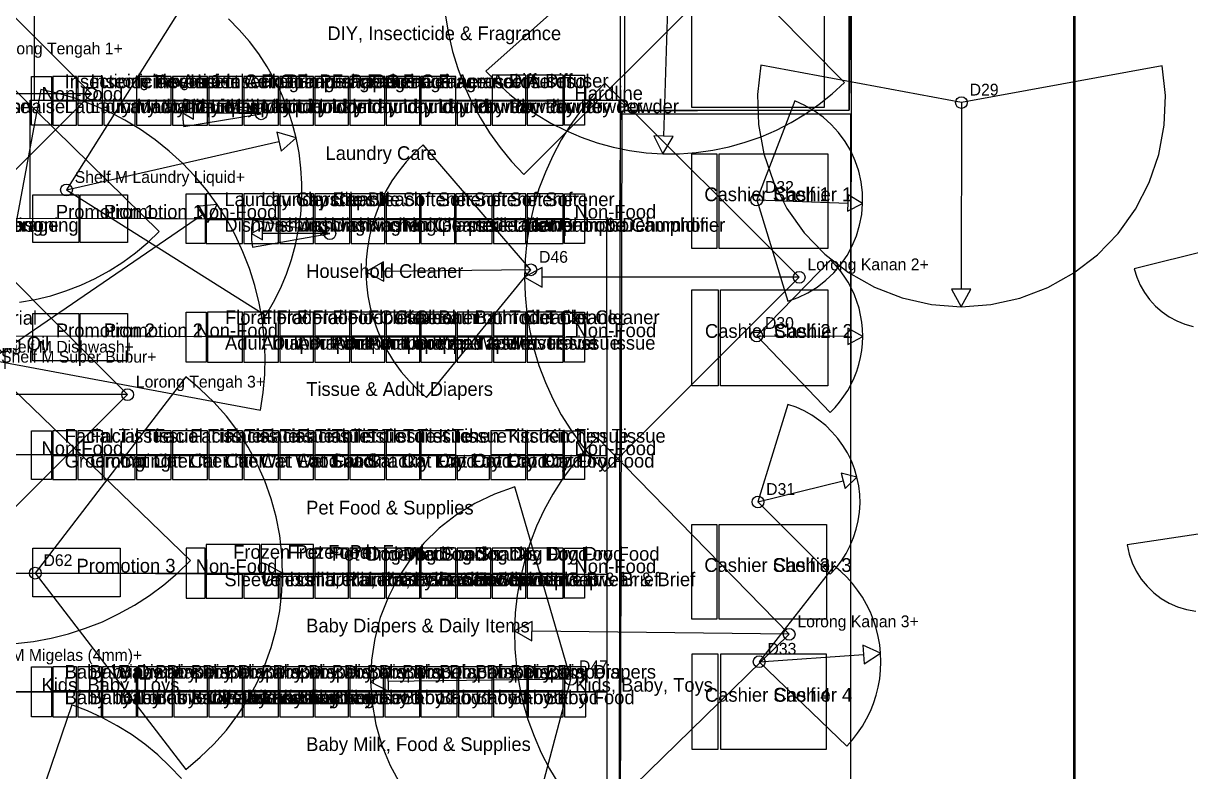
# Model space of a CAD drawing. Header units: metres. Extents: x 0 to 119, y 0 to 107.
# Drawn here: x 48 to 77.74, y 50.37 to 69.43 of the extents above; entities that cross this region are included whole.
import ezdxf

# ---------------------------------------------------------------- set-up
doc = ezdxf.new("R2010")
doc.units = ezdxf.units.M
for name, color, linetype, true_color in [('CAMERA_RANGE', 7, 'Continuous', 0x07c1ff), ('CAMERAS', 7, 'Continuous', 0x99d334), ('CAMERAS_PLANNED', 7, 'Continuous', 0xf8bd38), ('LABELS', 7, 'Continuous', 0xffffff), ('SHELVES', 7, 'Continuous', 0xb8a394), ('ZONES', 7, 'Continuous', 0xf8bd38)]:
    doc.layers.add(name, color=color, linetype=linetype, true_color=true_color)

msp = doc.modelspace()

# ---------------------------------------------------------------- linework, layer by layer
at = {"layer": 'CAMERA_RANGE', "color": 2}
for p, q in [((64.49, 72.409), (64.307, 66.561)), ((49.735, 67.639), (43.185, 67.639)), ((71.9, 67.416), (71.892, 62.666)), ((54.06, 67.13), (52.34, 67.151)), ((49.099, 65.19), (54.511, 66.42)), ((66.685, 64.936), (69.005, 64.855)), ((47.159, 60.865), (52.564, 64.566)), ((55.809, 64.077), (54.089, 64.077)), ((60.929, 63.155), (57.179, 63.109)), ((67.766, 62.964), (61.216, 62.964)), ((66.685, 61.469), (69.007, 61.461)), ((50.657, 59.975), (44.107, 59.975)), ((66.716, 57.24), (68.886, 57.781)), ((48.304, 55.427), (54.154, 55.427)), ((67.511, 53.869), (60.962, 53.949)), ((66.748, 53.17), (69.408, 53.356)), ((61.946, 52.724), (57.297, 52.668))]:
    msp.add_line(p, q, dxfattribs=at)
for points in [[(44.785, 62.689), (49.735, 67.639), (44.785, 72.588)], [(58.759, 69.619), (58.833, 69.167), (58.937, 68.721), (59.07, 68.282), (59.232, 67.854), (59.421, 67.436), (59.637, 67.032), (59.879, 66.643), (60.145, 66.271), (60.436, 65.917), (60.749, 65.583), (65.699, 70.532)], [(52.296, 70.267), (49.099, 65.19), (54.176, 61.993), (54.375, 62.332), (54.55, 62.683), (54.703, 63.045), (54.831, 63.416), (54.935, 63.794), (55.013, 64.179), (55.067, 64.568), (55.095, 64.96), (55.097, 65.352), (55.074, 65.744), (55.025, 66.134), (54.95, 66.519), (54.851, 66.899), (54.727, 67.272), (54.578, 67.635), (54.407, 67.988), (54.212, 68.329), (53.996, 68.657), (53.759, 68.97), (53.502, 69.267), (53.226, 69.546)], [(47.906, 62.327), (48.305, 62.398), (48.7, 62.494), (49.086, 62.616), (49.465, 62.763), (49.832, 62.934), (50.188, 63.129), (50.531, 63.347), (50.858, 63.586), (51.169, 63.847), (51.462, 64.127), (47.032, 68.465)], [(45.708, 55.025), (50.657, 59.975), (45.708, 64.925)], [(78.244, 63.66), (76.302, 63.18), (76.367, 62.969), (76.455, 62.766), (76.565, 62.574), (76.695, 62.395), (76.844, 62.232), (77.01, 62.087), (77.191, 61.96), (77.385, 61.854), (77.589, 61.771), (77.802, 61.71)], [(47.803, 53.635), (48.258, 53.688), (48.708, 53.77), (49.152, 53.882), (49.588, 54.023), (50.014, 54.191), (50.428, 54.388), (50.828, 54.611), (51.213, 54.859), (51.581, 55.133), (51.93, 55.429), (52.258, 55.748), (47.223, 60.611)], [(62.502, 48.98), (67.511, 53.869), (62.622, 58.879), (62.305, 58.549), (62.01, 58.198), (61.739, 57.829), (61.492, 57.443), (61.272, 57.042), (61.077, 56.627), (60.911, 56.2), (60.773, 55.763), (60.663, 55.319), (60.583, 54.868), (60.533, 54.412), (60.512, 53.955), (60.521, 53.497), (60.561, 53.04), (60.63, 52.588), (60.728, 52.14), (60.856, 51.7), (61.012, 51.27), (61.196, 50.85), (61.407, 50.444), (61.644, 50.052)], [(60.644, 47.794), (61.946, 52.724), (60.524, 57.622), (60.002, 57.439), (59.504, 57.201), (59.034, 56.911), (58.598, 56.571), (58.202, 56.187), (57.849, 55.762), (57.545, 55.301), (57.292, 54.81), (57.094, 54.294), (56.953, 53.76), (56.87, 53.214), (56.847, 52.662), (56.883, 52.111), (56.979, 51.567), (57.134, 51.037), (57.344, 50.526), (57.609, 50.041)], [(78.101, 56.445), (76.123, 56.146), (76.173, 55.914), (76.249, 55.69), (76.351, 55.476), (76.478, 55.276), (76.628, 55.092), (76.798, 54.928), (76.987, 54.784), (77.191, 54.664), (77.408, 54.569), (77.634, 54.5), (77.868, 54.459)], [(52.026, 50.192), (51.736, 50.503), (51.426, 50.795), (51.098, 51.066), (50.753, 51.314), (50.392, 51.54), (50.018, 51.741), (49.631, 51.918), (49.233, 52.069), (47.128, 45.919)]]:
    msp.add_lwpolyline(points, dxfattribs=at)
for points in [[(64.49, 72.409), (59.787, 68.218), (60.081, 67.909), (60.395, 67.622), (60.728, 67.356), (61.078, 67.113), (61.443, 66.895), (61.823, 66.701), (62.215, 66.534), (62.617, 66.394), (63.028, 66.281), (63.445, 66.196), (63.867, 66.139), (64.293, 66.112), (64.719, 66.113), (65.143, 66.143), (65.565, 66.201), (65.982, 66.288), (66.393, 66.403), (66.794, 66.545), (67.185, 66.714), (67.564, 66.909), (67.929, 67.129), (68.277, 67.374), (68.609, 67.641), (68.922, 67.931)], [(71.9, 67.416), (66.789, 68.373), (66.704, 67.618), (66.73, 66.859), (66.866, 66.112), (67.11, 65.393), (67.455, 64.716), (67.896, 64.098), (68.422, 63.55), (69.022, 63.085), (69.684, 62.712), (70.392, 62.439), (71.133, 62.273), (71.891, 62.216), (72.648, 62.27), (73.39, 62.434), (74.099, 62.704), (74.762, 63.075), (75.364, 63.538), (75.892, 64.084), (76.335, 64.701), (76.683, 65.376), (76.929, 66.094), (77.068, 66.841), (77.097, 67.6), (77.014, 68.355)], [(67.766, 62.964), (62.816, 67.914), (62.503, 67.579), (62.212, 67.225), (61.946, 66.853), (61.704, 66.464), (61.488, 66.06), (61.299, 65.643), (61.137, 65.214), (61.004, 64.776), (60.9, 64.33), (60.826, 63.878), (60.781, 63.422), (60.766, 62.964), (60.781, 62.506), (60.826, 62.05), (60.9, 61.598), (61.004, 61.152), (61.137, 60.714), (61.299, 60.285), (61.488, 59.868), (61.704, 59.464), (61.946, 59.075), (62.212, 58.703), (62.503, 58.349), (62.816, 58.014)], [(47.159, 60.865), (54.04, 59.578), (54.109, 60.03), (54.149, 60.487), (54.159, 60.945), (54.139, 61.402), (54.089, 61.858), (54.009, 62.309), (53.9, 62.754), (53.762, 63.19), (53.596, 63.617), (53.402, 64.032), (53.181, 64.434), (52.935, 64.82), (52.664, 65.189), (52.37, 65.54), (52.053, 65.871), (51.715, 66.18), (51.357, 66.467), (50.982, 66.729), (50.59, 66.967), (50.184, 67.178), (49.765, 67.362), (49.334, 67.519), (48.894, 67.647), (48.447, 67.746)], [(54.06, 67.13), (52.095, 67.501), (52.09, 67.473), (52.085, 67.444), (52.08, 67.415), (52.077, 67.386), (52.073, 67.357), (52.07, 67.328), (52.067, 67.299), (52.065, 67.27), (52.063, 67.241), (52.062, 67.212), (52.061, 67.183), (52.06, 67.154), (52.06, 67.125), (52.06, 67.096), (52.061, 67.067), (52.062, 67.038), (52.064, 67.009), (52.066, 66.98), (52.068, 66.951), (52.071, 66.922), (52.074, 66.893), (52.078, 66.864), (52.082, 66.835), (52.086, 66.807)], [(52.06, 67.154), (52.338, 66.997), (52.342, 67.305)], [(66.685, 64.936), (67.474, 62.354), (67.736, 62.449), (67.987, 62.57), (68.224, 62.717), (68.444, 62.888), (68.646, 63.08), (68.827, 63.292), (68.985, 63.522), (69.118, 63.766), (69.226, 64.023), (69.306, 64.29), (69.359, 64.564), (69.383, 64.841), (69.378, 65.12), (69.345, 65.397), (69.283, 65.668), (69.194, 65.932), (69.078, 66.186), (68.936, 66.426), (68.77, 66.65), (68.583, 66.856), (68.375, 67.041), (68.149, 67.204), (67.907, 67.343), (67.652, 67.456)], [(54.95, 66.519), (54.456, 66.661), (54.566, 66.178)], [(60.929, 63.155), (58.19, 66.339), (57.966, 66.132), (57.757, 65.908), (57.566, 65.671), (57.392, 65.42), (57.237, 65.157), (57.101, 64.883), (56.985, 64.6), (56.891, 64.31), (56.818, 64.014), (56.766, 63.713), (56.736, 63.409), (56.729, 63.103), (56.744, 62.798), (56.781, 62.495), (56.84, 62.196), (56.92, 61.901), (57.022, 61.613), (57.144, 61.333), (57.287, 61.063), (57.448, 60.804), (57.628, 60.557), (57.826, 60.325), (58.039, 60.107), (58.269, 59.905)], [(64.293, 66.112), (64.554, 66.554), (64.059, 66.569)], [(69.383, 64.841), (69.012, 65.062), (68.998, 64.647)], [(52.935, 64.82), (52.424, 64.77), (52.704, 64.362)], [(55.809, 64.077), (53.839, 64.424), (53.835, 64.396), (53.83, 64.367), (53.826, 64.338), (53.823, 64.309), (53.819, 64.28), (53.817, 64.251), (53.814, 64.222), (53.812, 64.193), (53.811, 64.164), (53.81, 64.135), (53.809, 64.106), (53.809, 64.077), (53.809, 64.048), (53.81, 64.019), (53.811, 63.99), (53.812, 63.961), (53.814, 63.932), (53.817, 63.903), (53.819, 63.874), (53.823, 63.845), (53.826, 63.816), (53.83, 63.787), (53.835, 63.758), (53.839, 63.73)], [(53.809, 64.077), (54.089, 63.923), (54.089, 64.231)], [(56.729, 63.103), (57.182, 62.862), (57.176, 63.356)], [(66.685, 61.469), (68.553, 59.521), (68.679, 59.65), (68.797, 59.787), (68.904, 59.932), (69.002, 60.084), (69.09, 60.242), (69.166, 60.406), (69.232, 60.574), (69.286, 60.746), (69.329, 60.922), (69.359, 61.1), (69.378, 61.279), (69.385, 61.46), (69.379, 61.641), (69.362, 61.82), (69.332, 61.998), (69.291, 62.174), (69.238, 62.347), (69.174, 62.516), (69.098, 62.68), (69.012, 62.838), (68.915, 62.991), (68.808, 63.137), (68.692, 63.275), (68.567, 63.405)], [(60.766, 62.964), (61.216, 62.717), (61.216, 63.212)], [(71.891, 62.216), (72.139, 62.666), (71.644, 62.666)], [(69.385, 61.46), (69.007, 61.669), (69.006, 61.253)], [(48.304, 55.427), (52.139, 50.429), (52.509, 50.736), (52.855, 51.071), (53.174, 51.431), (53.465, 51.814), (53.725, 52.218), (53.954, 52.641), (54.151, 53.08), (54.313, 53.533), (54.44, 53.997), (54.531, 54.469), (54.586, 54.947), (54.604, 55.427), (54.586, 55.908), (54.531, 56.386), (54.44, 56.858), (54.313, 57.322), (54.151, 57.775), (53.954, 58.214), (53.725, 58.637), (53.465, 59.041), (53.174, 59.424), (52.855, 59.784), (52.509, 60.118), (52.139, 60.426)], [(66.716, 57.24), (68.555, 55.402), (68.706, 55.566), (68.842, 55.743), (68.962, 55.93), (69.066, 56.128), (69.153, 56.333), (69.222, 56.545), (69.272, 56.762), (69.304, 56.983), (69.316, 57.206), (69.31, 57.429), (69.284, 57.65), (69.239, 57.869), (69.176, 58.083), (69.095, 58.291), (68.996, 58.491), (68.88, 58.681), (68.749, 58.861), (68.602, 59.03), (68.442, 59.185), (68.269, 59.326), (68.085, 59.451), (67.89, 59.56), (67.687, 59.652), (67.477, 59.726)], [(69.239, 57.869), (68.838, 57.975), (68.934, 57.587)], [(54.604, 55.427), (54.154, 55.675), (54.154, 55.18)], [(66.748, 53.17), (68.978, 51.016), (69.123, 51.177), (69.256, 51.347), (69.377, 51.527), (69.485, 51.714), (69.58, 51.909), (69.661, 52.109), (69.728, 52.315), (69.78, 52.525), (69.818, 52.738), (69.841, 52.953), (69.848, 53.17), (69.841, 53.386), (69.818, 53.601), (69.78, 53.814), (69.728, 54.024), (69.661, 54.23), (69.58, 54.43), (69.485, 54.625), (69.377, 54.812), (69.256, 54.992), (69.123, 55.162), (68.978, 55.323), (68.823, 55.473), (68.657, 55.612)], [(60.512, 53.955), (60.959, 53.702), (60.965, 54.197)], [(69.841, 53.386), (69.391, 53.594), (69.424, 53.117)], [(56.847, 52.662), (57.3, 52.42), (57.294, 52.915)]]:
    msp.add_lwpolyline(points, close=True, dxfattribs=at)
at = {"layer": 'CAMERAS', "true_color": 0x99d334}
for centre in [(71.9, 67.416), (54.06, 67.13), (66.685, 64.936), (55.809, 64.077), (60.929, 63.155), (66.685, 61.469), (66.716, 57.24), (48.304, 55.427), (66.748, 53.17), (61.946, 52.724)]:
    msp.add_circle(centre, 0.15, dxfattribs=at)
at = {"layer": 'CAMERAS_PLANNED', "true_color": 0xf8bd38}
for centre in [(49.735, 67.639), (49.099, 65.19), (67.766, 62.964), (50.657, 59.975), (67.511, 53.869)]:
    msp.add_circle(centre, 0.15, dxfattribs=at)
at = {"layer": 'SHELVES', "true_color": 0x99d334}
for points in [[(65.031, 71.709), (68.402, 71.709), (68.402, 67.289), (65.031, 67.289), (65.031, 71.709)], [(59.943, 68.116), (59.943, 67.48), (60.802, 67.48), (60.802, 68.116), (59.943, 68.116)], [(60.833, 68.116), (60.833, 67.48), (61.756, 67.48), (61.756, 68.116), (60.833, 68.116)], [(62.296, 68.116), (62.296, 66.844), (61.787, 66.844), (61.787, 68.116), (62.296, 68.116)], [(48.209, 68.084), (48.718, 68.084), (48.718, 66.844), (48.209, 66.844), (48.209, 68.084)], [(48.749, 68.084), (48.749, 67.48), (49.354, 67.48), (49.354, 68.084), (48.749, 68.084)], [(49.385, 68.084), (49.385, 67.48), (50.021, 67.48), (50.021, 68.084), (49.385, 68.084)], [(50.88, 68.084), (50.88, 67.48), (51.77, 67.48), (51.77, 68.084), (50.88, 68.084)], [(51.802, 68.084), (51.802, 67.48), (52.693, 67.48), (52.693, 68.084), (51.802, 68.084)], [(52.724, 68.084), (52.724, 67.48), (53.583, 67.48), (53.583, 68.084), (52.724, 68.084)], [(53.615, 68.084), (53.615, 67.48), (54.505, 67.48), (54.505, 68.084), (53.615, 68.084)], [(54.537, 68.084), (54.537, 67.48), (55.396, 67.48), (55.396, 68.084), (54.537, 68.084)], [(55.427, 68.084), (55.427, 67.48), (56.286, 67.48), (56.286, 68.084), (55.427, 68.084)], [(56.318, 68.084), (56.318, 67.48), (57.208, 67.48), (57.208, 68.084), (56.318, 68.084)], [(57.24, 68.084), (57.24, 67.48), (58.099, 67.48), (58.099, 68.084), (57.24, 68.084)], [(58.13, 68.084), (58.13, 67.48), (59.021, 67.48), (59.021, 68.084), (58.13, 68.084)], [(48.749, 67.448), (48.749, 66.844), (49.354, 66.844), (49.354, 67.448), (48.749, 67.448)], [(49.385, 67.448), (49.385, 66.844), (50.021, 66.844), (50.021, 67.448), (49.385, 67.448)], [(50.053, 67.448), (50.053, 66.844), (50.848, 66.844), (50.848, 67.448), (50.053, 67.448)], [(50.88, 67.448), (50.88, 66.844), (51.77, 66.844), (51.77, 67.448), (50.88, 67.448)], [(51.802, 67.448), (51.802, 66.844), (52.693, 66.844), (52.693, 67.448), (51.802, 67.448)], [(52.724, 67.448), (52.724, 66.844), (53.583, 66.844), (53.583, 67.448), (52.724, 67.448)], [(54.537, 67.448), (54.537, 66.844), (55.396, 66.844), (55.396, 67.448), (54.537, 67.448)], [(55.427, 67.448), (55.427, 66.844), (56.286, 66.844), (56.286, 67.448), (55.427, 67.448)], [(56.318, 67.448), (56.318, 66.844), (57.208, 66.844), (57.208, 67.448), (56.318, 67.448)], [(57.24, 67.448), (57.24, 66.844), (58.099, 66.844), (58.099, 67.448), (57.24, 67.448)], [(58.13, 67.448), (58.13, 66.844), (59.021, 66.844), (59.021, 67.448), (58.13, 67.448)], [(59.053, 67.448), (59.053, 66.844), (59.911, 66.844), (59.911, 67.448), (59.053, 67.448)], [(59.943, 67.448), (59.943, 66.844), (60.802, 66.844), (60.802, 67.448), (59.943, 67.448)], [(60.833, 67.448), (60.833, 66.844), (61.756, 66.844), (61.756, 67.448), (60.833, 67.448)], [(65.667, 66.112), (65.667, 63.695), (65.031, 63.695), (65.031, 66.112), (65.667, 66.112)], [(48.241, 65.063), (49.417, 65.063), (49.417, 63.854), (48.241, 63.854), (48.241, 65.063)], [(49.449, 65.063), (50.657, 65.063), (50.657, 63.854), (49.449, 63.854), (49.449, 65.063)], [(52.152, 65.095), (52.629, 65.095), (52.629, 63.823), (52.152, 63.823), (52.152, 65.095)], [(52.661, 65.095), (52.661, 64.459), (53.583, 64.459), (53.583, 65.095), (52.661, 65.095)], [(53.615, 65.095), (53.615, 64.459), (54.505, 64.459), (54.505, 65.095), (53.615, 65.095)], [(54.537, 65.095), (54.537, 64.459), (55.396, 64.459), (55.396, 65.095), (54.537, 65.095)], [(55.427, 65.095), (55.427, 64.459), (56.318, 64.459), (56.318, 65.095), (55.427, 65.095)], [(56.35, 65.095), (56.35, 64.459), (57.208, 64.459), (57.208, 65.095), (56.35, 65.095)], [(57.24, 65.095), (57.24, 64.459), (58.099, 64.459), (58.099, 65.095), (57.24, 65.095)], [(58.13, 65.095), (58.13, 64.459), (58.989, 64.459), (58.989, 65.095), (58.13, 65.095)], [(59.021, 65.095), (59.021, 64.459), (59.943, 64.459), (59.943, 65.095), (59.021, 65.095)], [(59.975, 65.095), (59.975, 64.459), (60.802, 64.459), (60.802, 65.095), (59.975, 65.095)], [(60.833, 65.095), (60.833, 64.459), (61.756, 64.459), (61.756, 65.095), (60.833, 65.095)], [(61.787, 65.095), (62.296, 65.095), (62.296, 63.823), (61.787, 63.823), (61.787, 65.095)], [(52.661, 64.427), (52.661, 63.823), (53.583, 63.823), (53.583, 64.427), (52.661, 64.427)], [(53.615, 64.427), (53.615, 63.823), (54.505, 63.823), (54.505, 64.427), (53.615, 64.427)], [(54.537, 64.427), (54.537, 63.823), (55.396, 63.823), (55.396, 64.427), (54.537, 64.427)], [(56.35, 64.427), (56.35, 63.823), (57.208, 63.823), (57.208, 64.427), (56.35, 64.427)], [(57.24, 64.427), (57.24, 63.823), (58.099, 63.823), (58.099, 64.427), (57.24, 64.427)], [(58.13, 64.427), (58.13, 63.823), (58.989, 63.823), (58.989, 64.427), (58.13, 64.427)], [(59.021, 64.427), (59.021, 63.823), (59.943, 63.823), (59.943, 64.427), (59.021, 64.427)], [(59.975, 64.427), (59.975, 63.823), (60.802, 63.823), (60.802, 64.427), (59.975, 64.427)], [(60.833, 64.427), (60.833, 63.823), (61.756, 63.823), (61.756, 64.427), (60.833, 64.427)], [(65.699, 62.646), (65.699, 60.197), (65.031, 60.197), (65.031, 62.646), (65.699, 62.646)], [(48.241, 62.042), (49.417, 62.042), (49.417, 60.833), (48.241, 60.833), (48.241, 62.042)], [(49.449, 62.042), (50.657, 62.042), (50.657, 60.833), (49.449, 60.833), (49.449, 62.042)], [(52.152, 62.074), (52.661, 62.074), (52.661, 60.802), (52.152, 60.802), (52.152, 62.074)], [(52.693, 62.074), (52.693, 61.469), (53.583, 61.469), (53.583, 62.074), (52.693, 62.074)], [(53.615, 62.074), (53.615, 61.469), (54.505, 61.469), (54.505, 62.074), (53.615, 62.074)], [(54.537, 62.074), (54.537, 61.469), (55.396, 61.469), (55.396, 62.074), (54.537, 62.074)], [(55.427, 62.074), (55.427, 61.469), (56.318, 61.469), (56.318, 62.074), (55.427, 62.074)], [(56.35, 62.074), (56.35, 61.469), (57.208, 61.469), (57.208, 62.074), (56.35, 62.074)], [(57.24, 62.074), (57.24, 61.469), (58.099, 61.469), (58.099, 62.074), (57.24, 62.074)], [(58.13, 62.074), (58.13, 61.469), (59.021, 61.469), (59.021, 62.074), (58.13, 62.074)], [(59.053, 62.074), (59.053, 61.469), (59.943, 61.469), (59.943, 62.074), (59.053, 62.074)], [(59.975, 62.074), (59.975, 61.469), (60.802, 61.469), (60.802, 62.074), (59.975, 62.074)], [(60.833, 62.074), (60.833, 61.469), (61.756, 61.469), (61.756, 62.074), (60.833, 62.074)], [(61.787, 62.074), (62.296, 62.074), (62.296, 60.802), (61.787, 60.802), (61.787, 62.074)], [(52.693, 61.438), (52.693, 60.802), (53.583, 60.802), (53.583, 61.438), (52.693, 61.438)], [(53.615, 61.438), (53.615, 60.802), (54.505, 60.802), (54.505, 61.438), (53.615, 61.438)], [(54.537, 61.438), (54.537, 60.802), (55.396, 60.802), (55.396, 61.438), (54.537, 61.438)], [(55.427, 61.438), (55.427, 60.802), (56.318, 60.802), (56.318, 61.438), (55.427, 61.438)], [(56.35, 61.438), (56.35, 60.802), (57.208, 60.802), (57.208, 61.438), (56.35, 61.438)], [(57.24, 61.438), (57.24, 60.802), (58.099, 60.802), (58.099, 61.438), (57.24, 61.438)], [(58.13, 61.438), (58.13, 60.802), (59.021, 60.802), (59.021, 61.438), (58.13, 61.438)], [(59.053, 61.438), (59.053, 60.802), (59.943, 60.802), (59.943, 61.438), (59.053, 61.438)], [(59.975, 61.438), (59.975, 60.802), (60.802, 60.802), (60.802, 61.438), (59.975, 61.438)], [(60.833, 61.438), (60.833, 60.802), (61.756, 60.802), (61.756, 61.438), (60.833, 61.438)], [(48.209, 59.053), (48.718, 59.053), (48.718, 57.812), (48.209, 57.812), (48.209, 59.053)], [(48.749, 59.053), (48.749, 58.448), (49.354, 58.448), (49.354, 59.053), (48.749, 59.053)], [(49.385, 59.053), (49.385, 58.448), (50.021, 58.448), (50.021, 59.053), (49.385, 59.053)], [(50.88, 59.053), (50.88, 58.448), (51.77, 58.448), (51.77, 59.053), (50.88, 59.053)], [(51.802, 59.053), (51.802, 58.448), (52.693, 58.448), (52.693, 59.053), (51.802, 59.053)], [(52.724, 59.053), (52.724, 58.448), (53.583, 58.448), (53.583, 59.053), (52.724, 59.053)], [(53.615, 59.053), (53.615, 58.448), (54.505, 58.448), (54.505, 59.053), (53.615, 59.053)], [(54.537, 59.053), (54.537, 58.448), (55.396, 58.448), (55.396, 59.053), (54.537, 59.053)], [(55.427, 59.053), (55.427, 58.448), (56.286, 58.448), (56.286, 59.053), (55.427, 59.053)], [(56.318, 59.053), (56.318, 58.448), (57.208, 58.448), (57.208, 59.053), (56.318, 59.053)], [(57.24, 59.053), (57.24, 58.448), (58.099, 58.448), (58.099, 59.053), (57.24, 59.053)], [(58.13, 59.053), (58.13, 58.448), (59.021, 58.448), (59.021, 59.053), (58.13, 59.053)], [(59.911, 59.053), (59.911, 58.448), (60.802, 58.448), (60.802, 59.053), (59.911, 59.053)], [(60.833, 59.053), (60.833, 58.448), (61.756, 58.448), (61.756, 59.053), (60.833, 59.053)], [(61.787, 59.053), (62.296, 59.053), (62.296, 57.812), (61.787, 57.812), (61.787, 59.053)], [(48.749, 58.417), (48.749, 57.812), (49.354, 57.812), (49.354, 58.417), (48.749, 58.417)], [(49.385, 58.417), (49.385, 57.812), (50.021, 57.812), (50.021, 58.417), (49.385, 58.417)], [(50.053, 58.417), (50.053, 57.812), (50.848, 57.812), (50.848, 58.417), (50.053, 58.417)], [(50.88, 58.417), (50.88, 57.812), (51.77, 57.812), (51.77, 58.417), (50.88, 58.417)], [(51.802, 58.417), (51.802, 57.812), (52.693, 57.812), (52.693, 58.417), (51.802, 58.417)], [(52.724, 58.417), (52.724, 57.812), (53.583, 57.812), (53.583, 58.417), (52.724, 58.417)], [(53.615, 58.417), (53.615, 57.812), (54.505, 57.812), (54.505, 58.417), (53.615, 58.417)], [(54.537, 58.417), (54.537, 57.812), (55.396, 57.812), (55.396, 58.417), (54.537, 58.417)], [(55.427, 58.417), (55.427, 57.812), (56.286, 57.812), (56.286, 58.417), (55.427, 58.417)], [(56.318, 58.417), (56.318, 57.812), (57.208, 57.812), (57.208, 58.417), (56.318, 58.417)], [(57.24, 58.417), (57.24, 57.812), (58.099, 57.812), (58.099, 58.417), (57.24, 58.417)], [(58.13, 58.417), (58.13, 57.812), (59.021, 57.812), (59.021, 58.417), (58.13, 58.417)], [(59.053, 58.417), (59.053, 57.812), (59.879, 57.812), (59.879, 58.417), (59.053, 58.417)], [(59.911, 58.417), (59.911, 57.812), (60.802, 57.812), (60.802, 58.417), (59.911, 58.417)], [(60.833, 58.417), (60.833, 57.812), (61.756, 57.812), (61.756, 58.417), (60.833, 58.417)], [(65.667, 56.668), (65.667, 54.251), (65.031, 54.251), (65.031, 56.668), (65.667, 56.668)], [(48.241, 56.063), (50.467, 56.063), (50.467, 54.823), (48.241, 54.823), (48.241, 56.063)], [(52.152, 56.063), (52.152, 54.791), (52.629, 54.791), (52.629, 56.063), (52.152, 56.063)], [(52.661, 56.159), (52.661, 55.427), (54.028, 55.427), (54.028, 56.159), (52.661, 56.159)], [(54.06, 56.159), (54.06, 55.427), (55.396, 55.427), (55.396, 56.159), (54.06, 56.159)], [(55.427, 56.063), (55.427, 55.427), (56.286, 55.427), (56.286, 56.063), (55.427, 56.063)], [(56.318, 56.063), (56.318, 55.427), (57.208, 55.427), (57.208, 56.063), (56.318, 56.063)], [(57.24, 56.063), (57.24, 55.427), (58.099, 55.427), (58.099, 56.063), (57.24, 56.063)], [(58.13, 56.063), (58.13, 55.427), (59.021, 55.427), (59.021, 56.063), (58.13, 56.063)], [(59.053, 56.063), (59.053, 55.427), (59.911, 55.427), (59.911, 56.063), (59.053, 56.063)], [(59.943, 56.063), (59.943, 55.427), (60.802, 55.427), (60.802, 56.063), (59.943, 56.063)], [(60.833, 56.063), (60.833, 55.427), (61.756, 55.427), (61.756, 56.063), (60.833, 56.063)], [(61.787, 56.063), (62.296, 56.063), (62.296, 54.791), (61.787, 54.791), (61.787, 56.063)], [(52.661, 55.396), (52.661, 54.791), (53.583, 54.791), (53.583, 55.396), (52.661, 55.396)], [(53.615, 55.396), (53.615, 54.791), (54.505, 54.791), (54.505, 55.396), (53.615, 55.396)], [(54.537, 55.396), (54.537, 54.791), (55.396, 54.791), (55.396, 55.396), (54.537, 55.396)], [(55.427, 55.396), (55.427, 54.791), (56.286, 54.791), (56.286, 55.396), (55.427, 55.396)], [(56.318, 55.396), (56.318, 54.791), (57.208, 54.791), (57.208, 55.396), (56.318, 55.396)], [(57.24, 55.396), (57.24, 54.791), (58.099, 54.791), (58.099, 55.396), (57.24, 55.396)], [(58.13, 55.396), (58.13, 54.791), (59.021, 54.791), (59.021, 55.396), (58.13, 55.396)], [(59.053, 55.396), (59.053, 54.791), (59.911, 54.791), (59.911, 55.396), (59.053, 55.396)], [(59.943, 55.396), (59.943, 54.791), (60.802, 54.791), (60.802, 55.396), (59.943, 55.396)], [(60.833, 55.396), (60.833, 54.791), (61.756, 54.791), (61.756, 55.396), (60.833, 55.396)], [(65.699, 50.944), (65.699, 53.36), (65.031, 53.36), (65.031, 50.944), (65.699, 50.944)], [(48.209, 53.042), (48.718, 53.042), (48.718, 51.77), (48.209, 51.77), (48.209, 53.042)], [(48.749, 53.042), (48.749, 52.438), (49.354, 52.438), (49.354, 53.042), (48.749, 53.042)], [(49.385, 53.042), (49.385, 52.438), (49.99, 52.438), (49.99, 53.042), (49.385, 53.042)], [(50.021, 53.042), (50.021, 52.438), (50.88, 52.438), (50.88, 53.042), (50.021, 53.042)], [(50.912, 53.042), (50.912, 52.438), (51.802, 52.438), (51.802, 53.042), (50.912, 53.042)], [(51.834, 53.042), (51.834, 52.438), (52.693, 52.438), (52.693, 53.042), (51.834, 53.042)], [(52.724, 53.042), (52.724, 52.438), (53.583, 52.438), (53.583, 53.042), (52.724, 53.042)], [(53.615, 53.042), (53.615, 52.438), (54.505, 52.438), (54.505, 53.042), (53.615, 53.042)], [(54.537, 53.042), (54.537, 52.438), (55.396, 52.438), (55.396, 53.042), (54.537, 53.042)], [(55.427, 53.042), (55.427, 52.438), (56.286, 52.438), (56.286, 53.042), (55.427, 53.042)], [(56.318, 53.042), (56.318, 52.438), (57.176, 52.438), (57.176, 53.042), (56.318, 53.042)], [(57.208, 53.042), (57.208, 52.438), (58.099, 52.438), (58.099, 53.042), (57.208, 53.042)], [(58.13, 53.042), (58.13, 52.438), (59.053, 52.438), (59.053, 53.042), (58.13, 53.042)], [(59.084, 53.042), (59.084, 52.438), (59.943, 52.438), (59.943, 53.042), (59.084, 53.042)], [(59.975, 53.042), (59.975, 52.438), (60.833, 52.438), (60.833, 53.042), (59.975, 53.042)], [(60.865, 53.042), (60.865, 52.438), (61.756, 52.438), (61.756, 53.042), (60.865, 53.042)], [(61.787, 53.042), (61.787, 51.77), (62.328, 51.77), (62.328, 53.042), (61.787, 53.042)], [(48.749, 52.406), (48.749, 51.77), (49.354, 51.77), (49.354, 52.406), (48.749, 52.406)], [(49.385, 52.406), (49.385, 51.77), (49.99, 51.77), (49.99, 52.406), (49.385, 52.406)], [(50.021, 52.406), (50.021, 51.77), (50.88, 51.77), (50.88, 52.406), (50.021, 52.406)], [(50.912, 52.406), (50.912, 51.77), (51.802, 51.77), (51.802, 52.406), (50.912, 52.406)], [(51.834, 52.406), (51.834, 51.77), (52.693, 51.77), (52.693, 52.406), (51.834, 52.406)], [(52.724, 52.406), (52.724, 51.77), (53.583, 51.77), (53.583, 52.406), (52.724, 52.406)], [(53.615, 52.406), (53.615, 51.77), (54.505, 51.77), (54.505, 52.406), (53.615, 52.406)], [(54.537, 52.406), (54.537, 51.77), (55.396, 51.77), (55.396, 52.406), (54.537, 52.406)], [(55.427, 52.406), (55.427, 51.77), (56.286, 51.77), (56.286, 52.406), (55.427, 52.406)], [(56.318, 52.406), (56.318, 51.77), (57.176, 51.77), (57.176, 52.406), (56.318, 52.406)], [(57.208, 52.406), (57.208, 51.77), (58.099, 51.77), (58.099, 52.406), (57.208, 52.406)], [(58.13, 52.406), (58.13, 51.77), (59.053, 51.77), (59.053, 52.406), (58.13, 52.406)], [(59.084, 52.406), (59.084, 51.77), (59.943, 51.77), (59.943, 52.406), (59.084, 52.406)], [(59.975, 52.406), (59.975, 51.77), (60.833, 51.77), (60.833, 52.406), (59.975, 52.406)], [(60.865, 52.406), (60.865, 51.77), (61.756, 51.77), (61.756, 52.406), (60.865, 52.406)]]:
    msp.add_lwpolyline(points, close=True, dxfattribs=at)
at = {"layer": 'SHELVES', "true_color": 0x1306e3}
for points in [[(53.615, 67.448), (53.615, 66.844), (54.505, 66.844), (54.505, 67.448), (53.615, 67.448)], [(55.427, 64.427), (55.427, 63.823), (56.318, 63.823), (56.318, 64.427), (55.427, 64.427)]]:
    msp.add_lwpolyline(points, close=True, dxfattribs=at)
at = {"layer": 'ZONES', "true_color": 0x47e0fd}
for points in [[(86.146, 85.955), (77.338, 85.924), (77.338, 85.542), (71.359, 85.51), (71.391, 73.14), (69.101, 73.14), (69.07, 57.653), (69.07, 42.707), (69.07, 13.292), (69.07, 13.292), (79.214, 13.292)], [(96.863, 43.375), (74.762, 43.375), (74.762, 70.532), (96.831, 70.501)]]:
    msp.add_lwpolyline(points, dxfattribs=at)
at = {"layer": 'ZONES', "true_color": 0xb8a394}
for points in [[(69.101, 73.172), (69.038, 67.225), (63.25, 67.193), (63.155, 26.744), (23.532, 26.712), (23.532, 73.172), (69.101, 73.172)], [(74.794, 70.501), (104.05, 70.501), (104.05, 43.407), (74.794, 43.407), (74.794, 70.501)], [(63.218, 67.13), (69.07, 67.13), (69.07, 26.744), (63.155, 26.744), (63.218, 67.13)]]:
    msp.add_lwpolyline(points, close=True, dxfattribs=at)
at = {"layer": 'ZONES', "true_color": 0xed3a7c}
for points in [[(69.038, 73.108), (63.314, 73.108), (63.314, 67.225), (69.038, 67.225), (69.038, 73.108)], [(48.272, 70.532), (48.272, 67.48), (63.218, 67.48), (63.218, 70.532), (48.272, 70.532)], [(48.177, 67.48), (63.218, 67.48), (63.187, 64.427), (48.177, 64.459), (48.177, 67.48)], [(47.541, 64.459), (47.541, 61.469), (62.869, 61.438), (62.869, 64.427), (47.541, 64.459)], [(47.541, 61.469), (62.869, 61.438), (62.869, 58.417), (47.541, 58.448), (47.541, 61.469)], [(47.541, 58.448), (62.869, 58.417), (62.869, 55.396), (47.541, 55.427), (47.541, 58.448)], [(47.541, 55.427), (62.869, 55.396), (62.869, 52.406), (47.541, 52.406), (47.541, 55.427)], [(47.541, 52.406), (62.869, 52.406), (62.869, 49.417), (47.541, 49.385), (47.541, 52.406)]]:
    msp.add_lwpolyline(points, close=True, dxfattribs=at)
at = {"layer": 'ZONES', "true_color": 0xf8bd38}
for points in [[(65.731, 66.112), (68.497, 66.112), (68.497, 63.695), (65.731, 63.695), (65.731, 66.112)], [(65.762, 62.646), (68.497, 62.646), (68.497, 60.197), (65.762, 60.197), (65.762, 62.646)], [(68.465, 56.668), (68.465, 54.251), (65.731, 54.251), (65.731, 56.668), (68.465, 56.668)], [(65.762, 50.944), (68.465, 50.944), (68.465, 53.36), (65.762, 53.36), (65.762, 50.944)]]:
    msp.add_lwpolyline(points, close=True, dxfattribs=at)

# ---------------------------------------------------------------- texts
at = {"layer": 'LABELS', "true_color": 0xffffff}
for s, height, p in [('DIY, Insecticide & Fragrance', 0.35, (55.745, 69.006)), ('Lorong Tengah 1+', 0.3, (47.242, 68.645)), ('Insecticide Aerosol', 0.35, (49.052, 67.782)), ('Insecticide Aerosol', 0.35, (49.703, 67.782)), ('Lorong Tengah 2+', 0.3, (49.945, 67.819)), ('Insecticide Aerosol', 0.35, (51.325, 67.782)), ('Insect Coil, Pump', 0.35, (52.247, 67.782)), ('Insect One Push, Others', 0.35, (53.154, 67.782)), ('Fragrance Paper', 0.35, (54.06, 67.782)), ('Fragrance Gel', 0.35, (54.966, 67.782)), ('Fragrance Gel', 0.35, (55.857, 67.782)), ('Fragrance Aerosol', 0.35, (56.763, 67.782)), ('Fragrance Aerosol', 0.35, (57.669, 67.782)), ('Fragrance Aerosol', 0.35, (58.576, 67.782)), ('Diffuser', 0.35, (60.372, 67.798)), ('Diffuser', 0.35, (61.295, 67.798)), ('Non-Food', 0.35, (48.463, 67.464)), ('Hardline', 0.35, (62.042, 67.48)), ('D29', 0.3, (72.11, 67.596)), ('Dressing & Mayonnaise', 0.35, (43.232, 67.146)), ('Dressing & Mayonnaise', 0.35, (44.123, 67.146)), ('Laundry Matic Liquid', 0.35, (49.052, 67.146)), ('Laundry Matic Liquid', 0.35, (49.703, 67.146)), ('Laundry Matic Liquid', 0.35, (50.451, 67.146)), ('Laundry Matic Liquid', 0.35, (51.325, 67.146)), ('Laundry Matic Powder', 0.35, (52.247, 67.146)), ('Laundry Liquid', 0.35, (53.154, 67.146)), ('Laundry Liquid', 0.35, (54.06, 67.146)), ('Laundry Liquid', 0.35, (54.966, 67.146)), ('Laundry Liquid', 0.35, (55.857, 67.146)), ('Laundry Liquid', 0.35, (56.763, 67.146)), ('Laundry Powder', 0.35, (57.669, 67.146)), ('Laundry Powder', 0.35, (58.576, 67.146)), ('Laundry Powder', 0.35, (59.482, 67.146)), ('Laundry Powder', 0.35, (60.372, 67.146)), ('Laundry Powder', 0.35, (61.295, 67.146)), ('Laundry Care', 0.35, (55.698, 65.953)), ('Shelf M Laundry Liquid+', 0.3, (49.309, 65.37)), ('Laundry Capsule', 0.35, (53.122, 64.777)), ('Laundry Capsule', 0.35, (54.06, 64.777)), ('Starch', 0.35, (54.966, 64.777)), ('Bleach', 0.35, (55.873, 64.777)), ('Bleach', 0.35, (56.779, 64.777)), ('Softener', 0.35, (57.669, 64.777)), ('Softener', 0.35, (58.56, 64.777)), ('Softener', 0.35, (59.482, 64.777)), ('Softener', 0.35, (60.388, 64.777)), ('Softener', 0.35, (61.295, 64.777)), ('Cashier Shelf 1', 0.35, (65.349, 64.904)), ('D32', 0.3, (66.895, 65.116)), ('Cashier 1', 0.35, (67.114, 64.904)), ('Promotion 1', 0.35, (48.829, 64.459)), ('Promotion 1', 0.35, (50.053, 64.459)), ('Non-Food', 0.35, (52.391, 64.459)), ('Non-Food', 0.35, (62.042, 64.459)), ('Chinese Sauces & Seasoning', 0.35, (42.31, 64.125)), ('Chinese Sauces & Seasoning', 0.35, (43.216, 64.125)), ('Chinese Beverage', 0.35, (45.045, 64.125)), ('Dishwashing', 0.35, (53.122, 64.125)), ('Dishwashing', 0.35, (54.06, 64.125)), ('Dishwashing', 0.35, (54.966, 64.125)), ('Dishwashing', 0.35, (55.873, 64.125)), ('Kitchen Cleaner', 0.35, (56.779, 64.125)), ('Multipurpose Cleaner', 0.35, (57.669, 64.125)), ('Glass Cleaner', 0.35, (58.56, 64.125)), ('Toilet Camphor & Dehumidifier', 0.35, (59.482, 64.125)), ('Toilet Camphor', 0.35, (60.388, 64.125)), ('Wardrobe Camphor', 0.35, (61.295, 64.125)), ('D46', 0.3, (61.139, 63.335)), ('Lorong Kanan 2+', 0.3, (67.976, 63.144)), ('Household Cleaner', 0.35, (55.205, 62.948)), ('Korean Material', 0.35, (45.045, 61.756)), ('Floral Floor', 0.35, (53.138, 61.772)), ('Floral Floor', 0.35, (54.06, 61.772)), ('Floral Floor Cleaner', 0.35, (54.966, 61.772)), ('Floor Cleaner', 0.35, (55.873, 61.772)), ('Floor Cleaner', 0.35, (56.779, 61.772)), ('Karbol', 0.35, (57.669, 61.772)), ('Bathroom Cleaner', 0.35, (58.576, 61.772)), ('Bathroom Cleaner', 0.35, (59.498, 61.772)), ('Toilet Cleaner', 0.35, (60.388, 61.772)), ('Toilet Cleaner', 0.35, (61.295, 61.772)), ('D30', 0.3, (66.895, 61.649)), ('Promotion 2', 0.35, (48.829, 61.438)), ('Promotion 2', 0.35, (50.053, 61.438)), ('Non-Food', 0.35, (52.406, 61.438)), ('Non-Food', 0.35, (62.042, 61.438)), ('Cashier Shelf 2', 0.35, (65.365, 61.422)), ('Cashier 2', 0.35, (67.13, 61.422)), ('Palm Cooking Oil', 0.35, (45.045, 61.104)), ('Shelf M Dishwash+', 0.3, (47.369, 61.045)), ('Adult Diaper Pant', 0.35, (53.138, 61.12)), ('Adult Diaper Pant', 0.35, (54.06, 61.12)), ('Adult Diaper Tape', 0.35, (54.966, 61.12)), ('Adult Diaper Tape', 0.35, (55.873, 61.12)), ('Adult Diaper Tape', 0.35, (56.779, 61.12)), ('Underpad & Wet Tissue', 0.35, (57.669, 61.12)), ('Wet Tissue', 0.35, (58.576, 61.12)), ('Wet Tissue', 0.35, (59.498, 61.12)), ('Travel Tissue', 0.35, (60.388, 61.12)), ('Travel Tissue', 0.35, (61.295, 61.12)), ('Shelf M Super Bubur+', 0.3, (47.433, 60.791)), ('Lorong Tengah 3+', 0.3, (50.867, 60.155)), ('Tissue & Adult Diapers', 0.35, (55.205, 59.943)), ('Facial Tissue', 0.35, (49.052, 58.751)), ('Facial Tissue', 0.35, (49.703, 58.751)), ('Facial Tissue', 0.35, (51.325, 58.751)), ('Facial Tissue', 0.35, (52.247, 58.751)), ('Facial Tissue', 0.35, (53.154, 58.751)), ('Facial Tissue', 0.35, (54.06, 58.751)), ('Facial Tissue', 0.35, (54.966, 58.751)), ('Toilet Tissue', 0.35, (55.857, 58.751)), ('Toilet Tissue', 0.35, (56.763, 58.751)), ('Toilet Tissue', 0.35, (57.669, 58.751)), ('Kitchen Tissue', 0.35, (58.576, 58.751)), ('Kitchen Tissue', 0.35, (60.356, 58.751)), ('Kitchen Tissue', 0.35, (61.295, 58.751)), ('Non-Food', 0.35, (48.463, 58.433)), ('Non-Food', 0.35, (62.042, 58.433)), ('Grooming', 0.35, (49.052, 58.115)), ('Grooming', 0.35, (49.703, 58.115)), ('Cat Litter', 0.35, (50.451, 58.115)), ('Cat Litter', 0.35, (51.325, 58.115)), ('Cat Litter', 0.35, (52.247, 58.115)), ('Cat Wet Food', 0.35, (53.154, 58.115)), ('Cat Wet Food', 0.35, (54.06, 58.115)), ('Cat Snack', 0.35, (54.966, 58.115)), ('Cat Snack', 0.35, (55.857, 58.115)), ('Cat Dry Food', 0.35, (56.763, 58.115)), ('Cat Dry Food', 0.35, (57.669, 58.115)), ('Cat Dry Food', 0.35, (58.576, 58.115)), ('Cat Dry Food', 0.35, (59.466, 58.115)), ('Cat Dry Food', 0.35, (60.356, 58.115)), ('Cat Dry Food', 0.35, (61.295, 58.115)), ('D31', 0.3, (66.926, 57.42)), ('Pet Food & Supplies', 0.35, (55.205, 56.922)), ('D62', 0.3, (48.514, 55.607)), ('Frozen Pet Food', 0.35, (53.345, 55.793)), ('Frozen Pet Food', 0.35, (54.728, 55.793)), ('Pet Underpad', 0.35, (55.857, 55.745)), ('Dog Wet Food', 0.35, (56.763, 55.745)), ('Dog Snacks', 0.35, (57.669, 55.745)), ('Dog Snacks', 0.35, (58.576, 55.745)), ('Dog Dry Food', 0.35, (59.482, 55.745)), ('Dog Dry Food', 0.35, (60.372, 55.745)), ('Dog Dry Food', 0.35, (61.295, 55.745)), ('Promotion 3', 0.35, (49.354, 55.443)), ('Non-Food', 0.35, (52.391, 55.427)), ('Non-Food', 0.35, (62.042, 55.427)), ('Cashier Shelf 3', 0.35, (65.349, 55.459)), ('Cashier 3', 0.35, (67.098, 55.459)), ('Sleeveless', 0.35, (53.122, 55.094)), ('Umbrella, Raincoat, Shower Cap', 0.35, (54.06, 55.094)), ('Umbrella, Raincoat, Shower Cap', 0.35, (54.966, 55.094)), ('Umbrella, Raincoat, Shower Cap', 0.35, (55.857, 55.094)), ('Laundry Basket', 0.35, (56.763, 55.094)), ('Socks & Sandal', 0.35, (57.669, 55.094)), ('Socks & Sandal', 0.35, (58.576, 55.094)), ('Underwear & Brief', 0.35, (59.482, 55.094)), ('Underwear & Brief', 0.35, (60.372, 55.094)), ('Underwear & Brief', 0.35, (61.295, 55.094)), ('Baby Diapers & Daily Items', 0.35, (55.205, 53.917)), ('Lorong Kanan 3+', 0.3, (67.721, 54.049)), ('D33', 0.3, (66.958, 53.35)), ('Shelf M Migelas (4mm)+', 0.3, (46.67, 53.191)), ('Baby Wipes', 0.35, (49.052, 52.74)), ('Baby Diapers', 0.35, (49.688, 52.74)), ('Baby Diapers', 0.35, (50.451, 52.74)), ('Baby Diapers', 0.35, (51.357, 52.74)), ('Baby Diapers', 0.35, (52.263, 52.74)), ('Baby Diapers', 0.35, (53.154, 52.74)), ('Baby Diapers', 0.35, (54.06, 52.74)), ('Baby Diapers', 0.35, (54.966, 52.74)), ('Baby Diapers', 0.35, (55.857, 52.74)), ('Baby Diapers', 0.35, (56.747, 52.74)), ('Baby Diapers', 0.35, (57.653, 52.74)), ('Baby Diapers', 0.35, (58.592, 52.74)), ('Baby Diapers', 0.35, (59.514, 52.74)), ('Baby Diapers', 0.35, (60.404, 52.74)), ('Baby Diapers', 0.35, (61.31, 52.74)), ('D47', 0.3, (62.156, 52.904)), ('Kids, Baby, Toys', 0.35, (48.463, 52.406)), ('Kids, Baby, Toys', 0.35, (62.058, 52.406)), ('Baby Toiletries & Cleanser', 0.35, (49.052, 52.088)), ('Baby Toiletries & Cleanser', 0.35, (49.688, 52.088)), ('Baby Toiletries & Cleanser', 0.35, (50.451, 52.088)), ('Baby Toiletries & Cleanser', 0.35, (51.357, 52.088)), ('Baby Toiletries & Cleanser', 0.35, (52.263, 52.088)), ('Baby Feeding', 0.35, (53.154, 52.088)), ('Baby Feeding', 0.35, (54.06, 52.088)), ('Baby Food', 0.35, (54.966, 52.088)), ('Baby Food', 0.35, (55.857, 52.088)), ('Baby Food', 0.35, (56.747, 52.088)), ('Baby Food', 0.35, (57.653, 52.088)), ('Baby Food', 0.35, (58.592, 52.088)), ('Baby Food', 0.35, (59.514, 52.088)), ('Baby Food', 0.35, (60.404, 52.088)), ('Baby Food', 0.35, (61.31, 52.088)), ('Cashier Shelf 4', 0.35, (65.365, 52.152)), ('Cashier 4', 0.35, (67.114, 52.152)), ('Baby Milk, Food & Supplies', 0.35, (55.205, 50.896))]:
    msp.add_text(s, height=height, dxfattribs=at).set_placement(p)

doc.saveas('drawing.dxf')
